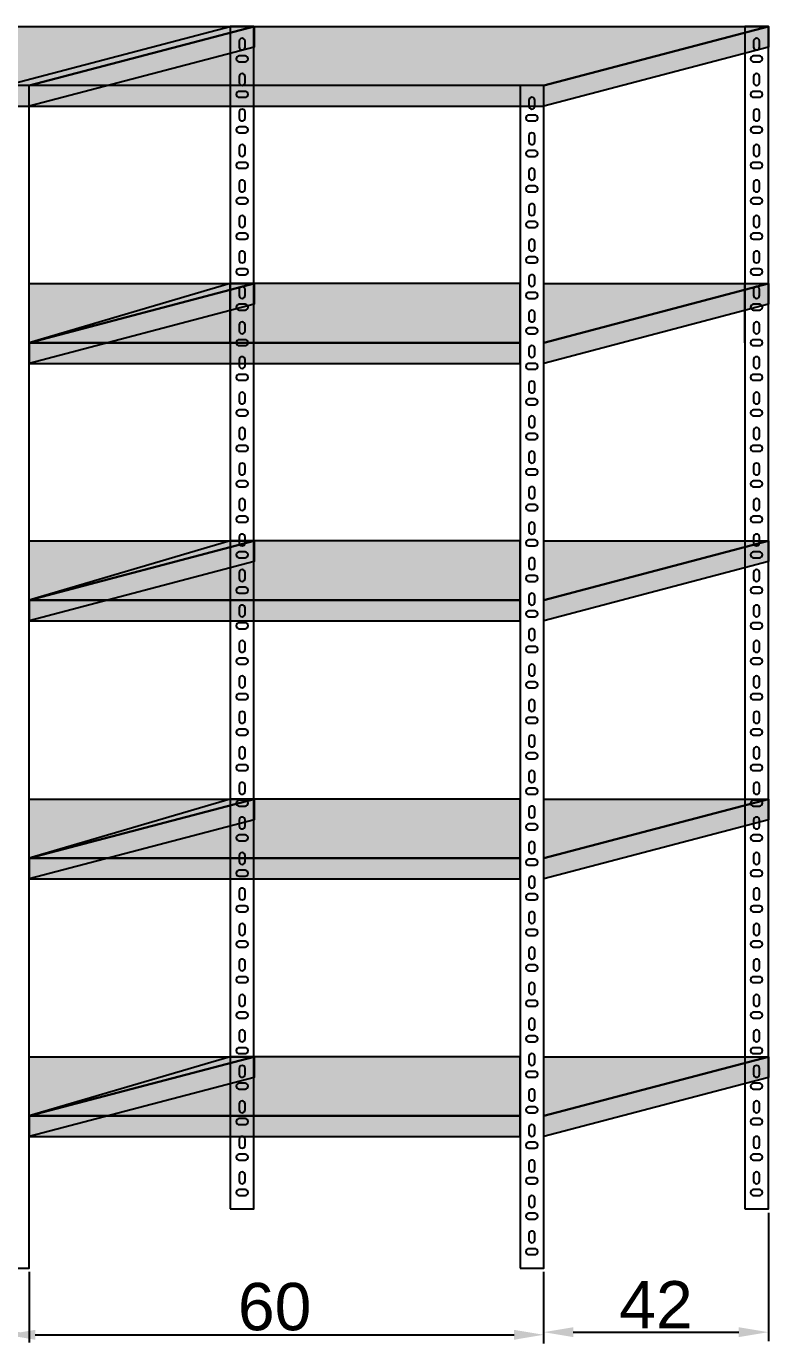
# Model space of a CAD drawing. Header units: millimetres. Extents: x 6614975 to 6624097, y 8742145 to 8746891.
# Drawn here: x 6619641.7 to 6619767.2, y 8746244 to 8746466.8 of the extents above; entities that cross this region are included whole.
import ezdxf

# ---------------------------------------------------------------- set-up
doc = ezdxf.new("R2010")
doc.units = ezdxf.units.MM
doc.styles.get("Standard").update_dxf_attribs({"font": 'arial.ttf'})
doc.dimstyles.new('ISO-25', dxfattribs={"dimtxt": 8, "dimasz": 5, "dimexe": 1.5, "dimexo": 0.625, "dimtad": 1, "dimtxsty": 'Standard', "dimcen": 2.5, "dimclrd": 1, "dimclre": 1, "dimclrt": 143, "dimadec": 0, "dimazin": 0, "dimtfac": 1, "dimtmove": 0, "dimatfit": 3, "dimfxl": 1, "dimarcsym": 0})

# ---------------------------------------------------------------- blocks, each defined once
blk = doc.blocks.new('*D157')
at = {"color": 1, "lineweight": -2, "transparency": 16777216}
for p, q in [((6619551.17, 8746256.13), (6619551.17, 8746244.15)), ((6619642.17, 8746256.13), (6619642.17, 8746244.15))]:
    blk.add_line(p, q, dxfattribs=at)
at = {"color": 1, "linetype": 'Continuous', "lineweight": -2, "transparency": 16777216}
blk.add_line((6619556.17, 8746245.65), (6619637.17, 8746245.65), dxfattribs=at)
at = {"color": 1, "transparency": 16777216}
for points in [[(6619556.17, 8746246.48), (6619556.17, 8746244.81), (6619551.17, 8746245.65)], [(6619637.17, 8746246.48), (6619637.17, 8746244.81), (6619642.17, 8746245.65)]]:
    blk.add_solid(points, dxfattribs=at)
at = {"layer": 'Defpoints', "color": 0, "transparency": 16777216}
for p in [(6619551.17, 8746256.76), (6619642.17, 8746256.76), (6619642.17, 8746245.65)]:
    blk.add_point(p, dxfattribs=at)
at = {"color": 143, "transparency": 16777216, "insert": (6619596.67, 8746250.36), "char_height": 8, "attachment_point": 5}
blk.add_mtext('60', dxfattribs=at)
blk = doc.blocks.new('*D159')
at = {"color": 1, "lineweight": -2, "transparency": 16777216}
for p, q in [((6619638.17, 8746256.13), (6619638.17, 8746243.98)), ((6619729.17, 8746256.13), (6619729.17, 8746243.98))]:
    blk.add_line(p, q, dxfattribs=at)
at = {"color": 1, "linetype": 'Continuous', "lineweight": -2, "transparency": 16777216}
blk.add_line((6619643.17, 8746245.48), (6619724.17, 8746245.48), dxfattribs=at)
at = {"color": 1, "transparency": 16777216}
for points in [[(6619643.17, 8746246.31), (6619643.17, 8746244.64), (6619638.17, 8746245.48)], [(6619724.17, 8746246.31), (6619724.17, 8746244.64), (6619729.17, 8746245.48)]]:
    blk.add_solid(points, dxfattribs=at)
at = {"layer": 'Defpoints', "color": 0, "transparency": 16777216}
for p in [(6619638.17, 8746256.76), (6619729.17, 8746256.76), (6619729.17, 8746245.48)]:
    blk.add_point(p, dxfattribs=at)
at = {"color": 143, "transparency": 16777216, "insert": (6619683.67, 8746250.19), "char_height": 8, "attachment_point": 5}
blk.add_mtext('60', dxfattribs=at)
blk = doc.blocks.new('*D160')
at = {"color": 1, "lineweight": -2, "transparency": 16777216}
for p, q in [((6619767.17, 8746266.13), (6619767.17, 8746244.42)), ((6619729.17, 8746256.13), (6619729.17, 8746244.42))]:
    blk.add_line(p, q, dxfattribs=at)
at = {"color": 1, "linetype": 'Continuous', "lineweight": -2, "transparency": 16777216}
blk.add_line((6619734.17, 8746245.92), (6619762.17, 8746245.92), dxfattribs=at)
at = {"color": 1, "transparency": 16777216}
for points in [[(6619734.17, 8746246.75), (6619734.17, 8746245.09), (6619729.17, 8746245.92)], [(6619762.17, 8746246.75), (6619762.17, 8746245.09), (6619767.17, 8746245.92)]]:
    blk.add_solid(points, dxfattribs=at)
at = {"layer": 'Defpoints', "color": 0, "transparency": 16777216}
for p in [(6619767.17, 8746266.76), (6619729.17, 8746256.76), (6619767.17, 8746245.92)]:
    blk.add_point(p, dxfattribs=at)
at = {"color": 143, "transparency": 16777216, "insert": (6619748.17, 8746250.56), "char_height": 8, "attachment_point": 5}
blk.add_mtext('42', dxfattribs=at)

msp = doc.modelspace()

# ---------------------------------------------------------------- hatches: boundary and pattern name
h = msp.add_hatch(color=8)
h.dxf.hatch_style = 1
h.paths.add_polyline_path([(6619642.172, 8746456.758), (6619680.224, 8746466.758), (6619593.172, 8746466.758), (6619589.172, 8746466.758), (6619551.172, 8746456.758)])
h = msp.add_hatch(color=8)
h.dxf.hatch_style = 1
h.paths.add_polyline_path([(6619729.172, 8746456.758), (6619767.224, 8746466.758), (6619680.172, 8746466.758), (6619676.172, 8746466.758), (6619638.172, 8746456.758)])
h = msp.add_hatch(color=8)
h.dxf.hatch_style = 1
h.paths.add_polyline_path([(6619680.224, 8746463.258), (6619680.224, 8746466.758), (6619642.172, 8746456.758), (6619642.172, 8746453.258)])
h = msp.add_hatch(color=8)
h.dxf.hatch_style = 1
h.paths.add_polyline_path([(6619767.224, 8746463.258), (6619767.224, 8746466.758), (6619729.172, 8746456.758), (6619729.172, 8746453.258)])
h = msp.add_hatch(color=8)
h.dxf.hatch_style = 1
h.paths.add_polyline_path([(6619551.172, 8746456.758), (6619551.172, 8746453.258), (6619642.172, 8746453.258), (6619642.172, 8746456.758)])
h = msp.add_hatch(color=8)
h.dxf.hatch_style = 1
h.paths.add_polyline_path([(6619638.172, 8746456.758), (6619638.172, 8746453.258), (6619729.172, 8746453.258), (6619729.172, 8746456.758)])
h = msp.add_hatch(color=8)
h.dxf.hatch_style = 1
h.paths.add_polyline_path([(6619680.224, 8746419.758), (6619680.224, 8746423.258), (6619642.172, 8746413.258), (6619642.172, 8746409.758)])
h = msp.add_hatch(color=8)
h.dxf.hatch_style = 1
h.paths.add_polyline_path([(6619680.224, 8746423.258), (6619642.172, 8746423.258), (6619642.172, 8746413.258)])
h = msp.add_hatch(color=8)
h.dxf.hatch_style = 1
h.paths.add_polyline_path([(6619676.172, 8746423.258), (6619642.172, 8746413.258), (6619725.172, 8746413.258), (6619725.172, 8746423.258)])
h = msp.add_hatch(color=8)
h.dxf.hatch_style = 1
h.paths.add_polyline_path([(6619767.224, 8746419.758), (6619767.224, 8746423.258), (6619729.172, 8746413.258), (6619729.172, 8746409.758)])
h = msp.add_hatch(color=8)
h.dxf.hatch_style = 1
h.paths.add_polyline_path([(6619767.224, 8746423.258), (6619729.172, 8746423.258), (6619729.172, 8746413.258)])
h = msp.add_hatch(color=8)
h.dxf.hatch_style = 1
h.paths.add_polyline_path([(6619725.172, 8746409.758), (6619725.172, 8746413.258), (6619642.172, 8746413.258), (6619642.172, 8746409.758)])
h = msp.add_hatch(color=8)
h.dxf.hatch_style = 1
h.paths.add_polyline_path([(6619680.224, 8746376.231), (6619680.224, 8746379.731), (6619642.172, 8746369.731), (6619642.172, 8746366.231)])
h = msp.add_hatch(color=8)
h.dxf.hatch_style = 1
h.paths.add_polyline_path([(6619680.224, 8746379.731), (6619642.172, 8746379.731), (6619642.172, 8746369.731)])
h = msp.add_hatch(color=8)
h.dxf.hatch_style = 1
h.paths.add_polyline_path([(6619676.172, 8746379.731), (6619642.172, 8746369.731), (6619725.172, 8746369.731), (6619725.172, 8746379.731)])
h = msp.add_hatch(color=8)
h.dxf.hatch_style = 1
h.paths.add_polyline_path([(6619767.224, 8746376.231), (6619767.224, 8746379.731), (6619729.172, 8746369.731), (6619729.172, 8746366.231)])
h = msp.add_hatch(color=8)
h.dxf.hatch_style = 1
h.paths.add_polyline_path([(6619767.224, 8746379.731), (6619729.172, 8746379.731), (6619729.172, 8746369.731)])
h = msp.add_hatch(color=8)
h.dxf.hatch_style = 1
h.paths.add_polyline_path([(6619725.172, 8746366.231), (6619725.172, 8746369.731), (6619642.172, 8746369.731), (6619642.172, 8746366.231)])
h = msp.add_hatch(color=8)
h.dxf.hatch_style = 1
h.paths.add_polyline_path([(6619680.224, 8746332.56), (6619680.224, 8746336.06), (6619642.172, 8746326.06), (6619642.172, 8746322.56)])
h = msp.add_hatch(color=8)
h.dxf.hatch_style = 1
h.paths.add_polyline_path([(6619680.224, 8746336.06), (6619642.172, 8746336.06), (6619642.172, 8746326.06)])
h = msp.add_hatch(color=8)
h.dxf.hatch_style = 1
h.paths.add_polyline_path([(6619676.172, 8746336.06), (6619642.172, 8746326.06), (6619725.172, 8746326.06), (6619725.172, 8746336.06)])
h = msp.add_hatch(color=8)
h.dxf.hatch_style = 1
h.paths.add_polyline_path([(6619767.224, 8746332.56), (6619767.224, 8746336.06), (6619729.172, 8746326.06), (6619729.172, 8746322.56)])
h = msp.add_hatch(color=8)
h.dxf.hatch_style = 1
h.paths.add_polyline_path([(6619767.224, 8746336.06), (6619729.172, 8746336.06), (6619729.172, 8746326.06)])
h = msp.add_hatch(color=8)
h.dxf.hatch_style = 1
h.paths.add_polyline_path([(6619725.172, 8746322.56), (6619725.172, 8746326.06), (6619642.172, 8746326.06), (6619642.172, 8746322.56)])
h = msp.add_hatch(color=8)
h.dxf.hatch_style = 1
h.paths.add_polyline_path([(6619680.224, 8746288.999), (6619680.224, 8746292.499), (6619642.172, 8746282.499), (6619642.172, 8746278.999)])
h = msp.add_hatch(color=8)
h.dxf.hatch_style = 1
h.paths.add_polyline_path([(6619680.224, 8746292.499), (6619642.172, 8746292.499), (6619642.172, 8746282.499)])
h = msp.add_hatch(color=8)
h.dxf.hatch_style = 1
h.paths.add_polyline_path([(6619676.172, 8746292.499), (6619642.172, 8746282.499), (6619725.172, 8746282.499), (6619725.172, 8746292.499)])
h = msp.add_hatch(color=8)
h.dxf.hatch_style = 1
h.paths.add_polyline_path([(6619767.224, 8746288.999), (6619767.224, 8746292.499), (6619729.172, 8746282.499), (6619729.172, 8746278.999)])
h = msp.add_hatch(color=8)
h.dxf.hatch_style = 1
h.paths.add_polyline_path([(6619767.224, 8746292.499), (6619729.172, 8746292.499), (6619729.172, 8746282.499)])
h = msp.add_hatch(color=8)
h.dxf.hatch_style = 1
h.paths.add_polyline_path([(6619725.172, 8746278.999), (6619725.172, 8746282.499), (6619642.172, 8746282.499), (6619642.172, 8746278.999)])

# ---------------------------------------------------------------- linework, layer by layer
for p, q in [((6619676.172, 8746466.758), (6619680.172, 8746466.758)), ((6619763.172, 8746466.758), (6619767.172, 8746466.758)), ((6619676.172, 8746413.258), (6619676.172, 8746423.258)), ((6619763.172, 8746413.258), (6619763.172, 8746423.258))]:
    msp.add_line(p, q)
for points in [[(6619680.224, 8746466.758), (6619642.172, 8746456.758), (6619551.172, 8746456.758), (6619589.172, 8746466.758), (6619593.172, 8746466.758), (6619684.224, 8746466.758)], [(6619767.224, 8746466.758), (6619729.172, 8746456.758), (6619638.172, 8746456.758), (6619676.172, 8746466.758), (6619680.172, 8746466.758), (6619767.224, 8746466.758)], [(6619676.172, 8746423.258), (6619642.172, 8746413.258), (6619725.172, 8746413.258), (6619725.172, 8746423.258), (6619676.172, 8746423.258)], [(6619676.172, 8746379.731), (6619642.172, 8746369.731), (6619725.172, 8746369.731), (6619725.172, 8746379.731), (6619676.172, 8746379.731)], [(6619676.172, 8746336.06), (6619642.172, 8746326.06), (6619725.172, 8746326.06), (6619725.172, 8746336.06), (6619676.172, 8746336.06)], [(6619676.172, 8746292.499), (6619642.172, 8746282.499), (6619725.172, 8746282.499), (6619725.172, 8746292.499), (6619676.172, 8746292.499)]]:
    msp.add_lwpolyline(points)
for points in [[(6619642.172, 8746456.758), (6619680.224, 8746466.758), (6619680.224, 8746463.258), (6619642.172, 8746453.258)], [(6619676.172, 8746266.758), (6619680.172, 8746266.758), (6619680.172, 8746466.758), (6619676.172, 8746466.758)], [(6619729.172, 8746456.758), (6619767.224, 8746466.758), (6619767.224, 8746463.258), (6619729.172, 8746453.258)], [(6619763.172, 8746266.758), (6619767.172, 8746266.758), (6619767.172, 8746466.758), (6619763.172, 8746466.758)], [(6619551.172, 8746453.258), (6619642.172, 8746453.258), (6619642.172, 8746456.758), (6619551.172, 8746456.758)], [(6619638.172, 8746256.758), (6619642.172, 8746256.758), (6619642.172, 8746456.758), (6619638.172, 8746456.758)], [(6619638.172, 8746256.758), (6619642.172, 8746256.758), (6619642.172, 8746456.758), (6619638.172, 8746456.758)], [(6619638.172, 8746453.258), (6619729.172, 8746453.258), (6619729.172, 8746456.758), (6619638.172, 8746456.758)], [(6619725.172, 8746256.758), (6619729.172, 8746256.758), (6619729.172, 8746456.758), (6619725.172, 8746456.758)], [(6619725.172, 8746256.758), (6619729.172, 8746256.758), (6619729.172, 8746456.758), (6619725.172, 8746456.758)], [(6619642.172, 8746413.258), (6619680.224, 8746423.258), (6619680.224, 8746419.758), (6619642.172, 8746409.758)], [(6619642.172, 8746423.258), (6619680.224, 8746423.258), (6619642.172, 8746413.258)], [(6619729.172, 8746413.258), (6619767.224, 8746423.258), (6619767.224, 8746419.758), (6619729.172, 8746409.758)], [(6619729.172, 8746423.258), (6619767.224, 8746423.258), (6619729.172, 8746413.258)], [(6619642.172, 8746409.758), (6619725.172, 8746409.758), (6619725.172, 8746413.258), (6619642.172, 8746413.258)], [(6619642.172, 8746369.731), (6619680.224, 8746379.731), (6619680.224, 8746376.231), (6619642.172, 8746366.231)], [(6619642.172, 8746379.731), (6619680.224, 8746379.731), (6619642.172, 8746369.731)], [(6619729.172, 8746369.731), (6619767.224, 8746379.731), (6619767.224, 8746376.231), (6619729.172, 8746366.231)], [(6619729.172, 8746379.731), (6619767.224, 8746379.731), (6619729.172, 8746369.731)], [(6619642.172, 8746366.231), (6619725.172, 8746366.231), (6619725.172, 8746369.731), (6619642.172, 8746369.731)], [(6619642.172, 8746326.06), (6619680.224, 8746336.06), (6619680.224, 8746332.56), (6619642.172, 8746322.56)], [(6619642.172, 8746336.06), (6619680.224, 8746336.06), (6619642.172, 8746326.06)], [(6619729.172, 8746326.06), (6619767.224, 8746336.06), (6619767.224, 8746332.56), (6619729.172, 8746322.56)], [(6619729.172, 8746336.06), (6619767.224, 8746336.06), (6619729.172, 8746326.06)], [(6619642.172, 8746322.56), (6619725.172, 8746322.56), (6619725.172, 8746326.06), (6619642.172, 8746326.06)], [(6619642.172, 8746282.499), (6619680.224, 8746292.499), (6619680.224, 8746288.999), (6619642.172, 8746278.999)], [(6619642.172, 8746292.499), (6619680.224, 8746292.499), (6619642.172, 8746282.499)], [(6619729.172, 8746282.499), (6619767.224, 8746292.499), (6619767.224, 8746288.999), (6619729.172, 8746278.999)], [(6619729.172, 8746292.499), (6619767.224, 8746292.499), (6619729.172, 8746282.499)], [(6619642.172, 8746278.999), (6619725.172, 8746278.999), (6619725.172, 8746282.499), (6619642.172, 8746282.499)]]:
    msp.add_lwpolyline(points, close=True)
for points in [[(6619677.672, 8746463.258, 1), (6619678.672, 8746463.258), (6619678.672, 8746464.258, 1), (6619677.672, 8746464.258)], [(6619764.672, 8746463.258, 1), (6619765.672, 8746463.258), (6619765.672, 8746464.258, 1), (6619764.672, 8746464.258)], [(6619677.672, 8746461.758, 1), (6619677.672, 8746460.758), (6619678.672, 8746460.758, 1), (6619678.672, 8746461.758)], [(6619764.672, 8746461.758, 1), (6619764.672, 8746460.758), (6619765.672, 8746460.758, 1), (6619765.672, 8746461.758)], [(6619677.672, 8746457.258, 1), (6619678.672, 8746457.258), (6619678.672, 8746458.258, 1), (6619677.672, 8746458.258)], [(6619764.672, 8746457.258, 1), (6619765.672, 8746457.258), (6619765.672, 8746458.258, 1), (6619764.672, 8746458.258)], [(6619677.672, 8746455.758, 1), (6619677.672, 8746454.758), (6619678.672, 8746454.758, 1), (6619678.672, 8746455.758)], [(6619764.672, 8746455.758, 1), (6619764.672, 8746454.758), (6619765.672, 8746454.758, 1), (6619765.672, 8746455.758)], [(6619726.672, 8746453.258, 1), (6619727.672, 8746453.258), (6619727.672, 8746454.258, 1), (6619726.672, 8746454.258)], [(6619726.672, 8746453.258, 1), (6619727.672, 8746453.258), (6619727.672, 8746454.258, 1), (6619726.672, 8746454.258)], [(6619677.672, 8746451.258, 1), (6619678.672, 8746451.258), (6619678.672, 8746452.258, 1), (6619677.672, 8746452.258)], [(6619726.672, 8746451.758, 1), (6619726.672, 8746450.758), (6619727.672, 8746450.758, 1), (6619727.672, 8746451.758)], [(6619726.672, 8746451.758, 1), (6619726.672, 8746450.758), (6619727.672, 8746450.758, 1), (6619727.672, 8746451.758)], [(6619764.672, 8746451.258, 1), (6619765.672, 8746451.258), (6619765.672, 8746452.258, 1), (6619764.672, 8746452.258)], [(6619677.672, 8746449.758, 1), (6619677.672, 8746448.758), (6619678.672, 8746448.758, 1), (6619678.672, 8746449.758)], [(6619726.672, 8746447.258, 1), (6619727.672, 8746447.258), (6619727.672, 8746448.258, 1), (6619726.672, 8746448.258)], [(6619726.672, 8746447.258, 1), (6619727.672, 8746447.258), (6619727.672, 8746448.258, 1), (6619726.672, 8746448.258)], [(6619764.672, 8746449.758, 1), (6619764.672, 8746448.758), (6619765.672, 8746448.758, 1), (6619765.672, 8746449.758)], [(6619677.672, 8746445.258, 1), (6619678.672, 8746445.258), (6619678.672, 8746446.258, 1), (6619677.672, 8746446.258)], [(6619764.672, 8746445.258, 1), (6619765.672, 8746445.258), (6619765.672, 8746446.258, 1), (6619764.672, 8746446.258)], [(6619726.672, 8746445.758, 1), (6619726.672, 8746444.758), (6619727.672, 8746444.758, 1), (6619727.672, 8746445.758)], [(6619726.672, 8746445.758, 1), (6619726.672, 8746444.758), (6619727.672, 8746444.758, 1), (6619727.672, 8746445.758)], [(6619677.672, 8746443.758, 1), (6619677.672, 8746442.758), (6619678.672, 8746442.758, 1), (6619678.672, 8746443.758)], [(6619726.672, 8746441.258, 1), (6619727.672, 8746441.258), (6619727.672, 8746442.258, 1), (6619726.672, 8746442.258)], [(6619726.672, 8746441.258, 1), (6619727.672, 8746441.258), (6619727.672, 8746442.258, 1), (6619726.672, 8746442.258)], [(6619764.672, 8746443.758, 1), (6619764.672, 8746442.758), (6619765.672, 8746442.758, 1), (6619765.672, 8746443.758)], [(6619677.672, 8746439.258, 1), (6619678.672, 8746439.258), (6619678.672, 8746440.258, 1), (6619677.672, 8746440.258)], [(6619726.672, 8746439.758, 1), (6619726.672, 8746438.758), (6619727.672, 8746438.758, 1), (6619727.672, 8746439.758)], [(6619726.672, 8746439.758, 1), (6619726.672, 8746438.758), (6619727.672, 8746438.758, 1), (6619727.672, 8746439.758)], [(6619764.672, 8746439.258, 1), (6619765.672, 8746439.258), (6619765.672, 8746440.258, 1), (6619764.672, 8746440.258)], [(6619677.672, 8746437.758, 1), (6619677.672, 8746436.758), (6619678.672, 8746436.758, 1), (6619678.672, 8746437.758)], [(6619764.672, 8746437.758, 1), (6619764.672, 8746436.758), (6619765.672, 8746436.758, 1), (6619765.672, 8746437.758)], [(6619726.672, 8746435.258, 1), (6619727.672, 8746435.258), (6619727.672, 8746436.258, 1), (6619726.672, 8746436.258)], [(6619726.672, 8746435.258, 1), (6619727.672, 8746435.258), (6619727.672, 8746436.258, 1), (6619726.672, 8746436.258)], [(6619677.672, 8746433.258, 1), (6619678.672, 8746433.258), (6619678.672, 8746434.258, 1), (6619677.672, 8746434.258)], [(6619726.672, 8746433.758, 1), (6619726.672, 8746432.758), (6619727.672, 8746432.758, 1), (6619727.672, 8746433.758)], [(6619726.672, 8746433.758, 1), (6619726.672, 8746432.758), (6619727.672, 8746432.758, 1), (6619727.672, 8746433.758)], [(6619764.672, 8746433.258, 1), (6619765.672, 8746433.258), (6619765.672, 8746434.258, 1), (6619764.672, 8746434.258)], [(6619677.672, 8746431.758, 1), (6619677.672, 8746430.758), (6619678.672, 8746430.758, 1), (6619678.672, 8746431.758)], [(6619726.672, 8746429.258, 1), (6619727.672, 8746429.258), (6619727.672, 8746430.258, 1), (6619726.672, 8746430.258)], [(6619726.672, 8746429.258, 1), (6619727.672, 8746429.258), (6619727.672, 8746430.258, 1), (6619726.672, 8746430.258)], [(6619764.672, 8746431.758, 1), (6619764.672, 8746430.758), (6619765.672, 8746430.758, 1), (6619765.672, 8746431.758)], [(6619677.672, 8746427.258, 1), (6619678.672, 8746427.258), (6619678.672, 8746428.258, 1), (6619677.672, 8746428.258)], [(6619764.672, 8746427.258, 1), (6619765.672, 8746427.258), (6619765.672, 8746428.258, 1), (6619764.672, 8746428.258)], [(6619726.672, 8746427.758, 1), (6619726.672, 8746426.758), (6619727.672, 8746426.758, 1), (6619727.672, 8746427.758)], [(6619726.672, 8746427.758, 1), (6619726.672, 8746426.758), (6619727.672, 8746426.758, 1), (6619727.672, 8746427.758)], [(6619677.672, 8746425.758, 1), (6619677.672, 8746424.758), (6619678.672, 8746424.758, 1), (6619678.672, 8746425.758)], [(6619726.672, 8746423.258, 1), (6619727.672, 8746423.258), (6619727.672, 8746424.258, 1), (6619726.672, 8746424.258)], [(6619726.672, 8746423.258, 1), (6619727.672, 8746423.258), (6619727.672, 8746424.258, 1), (6619726.672, 8746424.258)], [(6619764.672, 8746425.758, 1), (6619764.672, 8746424.758), (6619765.672, 8746424.758, 1), (6619765.672, 8746425.758)], [(6619677.672, 8746421.258, 1), (6619678.672, 8746421.258), (6619678.672, 8746422.258, 1), (6619677.672, 8746422.258)], [(6619726.672, 8746421.758, 1), (6619726.672, 8746420.758), (6619727.672, 8746420.758, 1), (6619727.672, 8746421.758)], [(6619726.672, 8746421.758, 1), (6619726.672, 8746420.758), (6619727.672, 8746420.758, 1), (6619727.672, 8746421.758)], [(6619764.672, 8746421.258, 1), (6619765.672, 8746421.258), (6619765.672, 8746422.258, 1), (6619764.672, 8746422.258)], [(6619677.672, 8746419.758, 1), (6619677.672, 8746418.758), (6619678.672, 8746418.758, 1), (6619678.672, 8746419.758)], [(6619764.672, 8746419.758, 1), (6619764.672, 8746418.758), (6619765.672, 8746418.758, 1), (6619765.672, 8746419.758)], [(6619726.672, 8746417.258, 1), (6619727.672, 8746417.258), (6619727.672, 8746418.258, 1), (6619726.672, 8746418.258)], [(6619726.672, 8746417.258, 1), (6619727.672, 8746417.258), (6619727.672, 8746418.258, 1), (6619726.672, 8746418.258)], [(6619677.672, 8746415.258, 1), (6619678.672, 8746415.258), (6619678.672, 8746416.258, 1), (6619677.672, 8746416.258)], [(6619726.672, 8746415.758, 1), (6619726.672, 8746414.758), (6619727.672, 8746414.758, 1), (6619727.672, 8746415.758)], [(6619726.672, 8746415.758, 1), (6619726.672, 8746414.758), (6619727.672, 8746414.758, 1), (6619727.672, 8746415.758)], [(6619764.672, 8746415.258, 1), (6619765.672, 8746415.258), (6619765.672, 8746416.258, 1), (6619764.672, 8746416.258)], [(6619677.672, 8746413.758, 1), (6619677.672, 8746412.758), (6619678.672, 8746412.758, 1), (6619678.672, 8746413.758)], [(6619726.672, 8746411.258, 1), (6619727.672, 8746411.258), (6619727.672, 8746412.258, 1), (6619726.672, 8746412.258)], [(6619726.672, 8746411.258, 1), (6619727.672, 8746411.258), (6619727.672, 8746412.258, 1), (6619726.672, 8746412.258)], [(6619764.672, 8746413.758, 1), (6619764.672, 8746412.758), (6619765.672, 8746412.758, 1), (6619765.672, 8746413.758)], [(6619677.672, 8746409.393, 1), (6619678.672, 8746409.393), (6619678.672, 8746410.393, 1), (6619677.672, 8746410.393)], [(6619764.672, 8746409.393, 1), (6619765.672, 8746409.393), (6619765.672, 8746410.393, 1), (6619764.672, 8746410.393)], [(6619726.672, 8746409.758, 1), (6619726.672, 8746408.758), (6619727.672, 8746408.758, 1), (6619727.672, 8746409.758)], [(6619726.672, 8746409.758, 1), (6619726.672, 8746408.758), (6619727.672, 8746408.758, 1), (6619727.672, 8746409.758)], [(6619677.672, 8746407.893, 1), (6619677.672, 8746406.893), (6619678.672, 8746406.893, 1), (6619678.672, 8746407.893)], [(6619726.672, 8746405.258, 1), (6619727.672, 8746405.258), (6619727.672, 8746406.258, 1), (6619726.672, 8746406.258)], [(6619726.672, 8746405.258, 1), (6619727.672, 8746405.258), (6619727.672, 8746406.258, 1), (6619726.672, 8746406.258)], [(6619764.672, 8746407.893, 1), (6619764.672, 8746406.893), (6619765.672, 8746406.893, 1), (6619765.672, 8746407.893)], [(6619677.672, 8746403.393, 1), (6619678.672, 8746403.393), (6619678.672, 8746404.393, 1), (6619677.672, 8746404.393)], [(6619764.672, 8746403.393, 1), (6619765.672, 8746403.393), (6619765.672, 8746404.393, 1), (6619764.672, 8746404.393)], [(6619677.672, 8746401.893, 1), (6619677.672, 8746400.893), (6619678.672, 8746400.893, 1), (6619678.672, 8746401.893)], [(6619726.672, 8746403.758, 1), (6619726.672, 8746402.758), (6619727.672, 8746402.758, 1), (6619727.672, 8746403.758)], [(6619726.672, 8746403.758, 1), (6619726.672, 8746402.758), (6619727.672, 8746402.758, 1), (6619727.672, 8746403.758)], [(6619764.672, 8746401.893, 1), (6619764.672, 8746400.893), (6619765.672, 8746400.893, 1), (6619765.672, 8746401.893)], [(6619726.672, 8746399.393, 1), (6619727.672, 8746399.393), (6619727.672, 8746400.393, 1), (6619726.672, 8746400.393)], [(6619726.672, 8746399.393, 1), (6619727.672, 8746399.393), (6619727.672, 8746400.393, 1), (6619726.672, 8746400.393)], [(6619677.672, 8746397.393, 1), (6619678.672, 8746397.393), (6619678.672, 8746398.393, 1), (6619677.672, 8746398.393)], [(6619726.672, 8746397.893, 1), (6619726.672, 8746396.893), (6619727.672, 8746396.893, 1), (6619727.672, 8746397.893)], [(6619726.672, 8746397.893, 1), (6619726.672, 8746396.893), (6619727.672, 8746396.893, 1), (6619727.672, 8746397.893)], [(6619764.672, 8746397.393, 1), (6619765.672, 8746397.393), (6619765.672, 8746398.393, 1), (6619764.672, 8746398.393)], [(6619677.672, 8746395.893, 1), (6619677.672, 8746394.893), (6619678.672, 8746394.893, 1), (6619678.672, 8746395.893)], [(6619726.672, 8746393.393, 1), (6619727.672, 8746393.393), (6619727.672, 8746394.393, 1), (6619726.672, 8746394.393)], [(6619726.672, 8746393.393, 1), (6619727.672, 8746393.393), (6619727.672, 8746394.393, 1), (6619726.672, 8746394.393)], [(6619764.672, 8746395.893, 1), (6619764.672, 8746394.893), (6619765.672, 8746394.893, 1), (6619765.672, 8746395.893)], [(6619677.672, 8746391.393, 1), (6619678.672, 8746391.393), (6619678.672, 8746392.393, 1), (6619677.672, 8746392.393)], [(6619764.672, 8746391.393, 1), (6619765.672, 8746391.393), (6619765.672, 8746392.393, 1), (6619764.672, 8746392.393)], [(6619726.672, 8746391.893, 1), (6619726.672, 8746390.893), (6619727.672, 8746390.893, 1), (6619727.672, 8746391.893)], [(6619726.672, 8746391.893, 1), (6619726.672, 8746390.893), (6619727.672, 8746390.893, 1), (6619727.672, 8746391.893)], [(6619677.672, 8746389.893, 1), (6619677.672, 8746388.893), (6619678.672, 8746388.893, 1), (6619678.672, 8746389.893)], [(6619726.672, 8746387.393, 1), (6619727.672, 8746387.393), (6619727.672, 8746388.393, 1), (6619726.672, 8746388.393)], [(6619726.672, 8746387.393, 1), (6619727.672, 8746387.393), (6619727.672, 8746388.393, 1), (6619726.672, 8746388.393)], [(6619764.672, 8746389.893, 1), (6619764.672, 8746388.893), (6619765.672, 8746388.893, 1), (6619765.672, 8746389.893)], [(6619677.672, 8746385.393, 1), (6619678.672, 8746385.393), (6619678.672, 8746386.393, 1), (6619677.672, 8746386.393)], [(6619764.672, 8746385.393, 1), (6619765.672, 8746385.393), (6619765.672, 8746386.393, 1), (6619764.672, 8746386.393)], [(6619677.672, 8746383.893, 1), (6619677.672, 8746382.893), (6619678.672, 8746382.893, 1), (6619678.672, 8746383.893)], [(6619726.672, 8746385.893, 1), (6619726.672, 8746384.893), (6619727.672, 8746384.893, 1), (6619727.672, 8746385.893)], [(6619726.672, 8746385.893, 1), (6619726.672, 8746384.893), (6619727.672, 8746384.893, 1), (6619727.672, 8746385.893)], [(6619764.672, 8746383.893, 1), (6619764.672, 8746382.893), (6619765.672, 8746382.893, 1), (6619765.672, 8746383.893)], [(6619726.672, 8746381.393, 1), (6619727.672, 8746381.393), (6619727.672, 8746382.393, 1), (6619726.672, 8746382.393)], [(6619726.672, 8746381.393, 1), (6619727.672, 8746381.393), (6619727.672, 8746382.393, 1), (6619726.672, 8746382.393)], [(6619677.672, 8746379.393, 1), (6619678.672, 8746379.393), (6619678.672, 8746380.393, 1), (6619677.672, 8746380.393)], [(6619726.672, 8746379.893, 1), (6619726.672, 8746378.893), (6619727.672, 8746378.893, 1), (6619727.672, 8746379.893)], [(6619726.672, 8746379.893, 1), (6619726.672, 8746378.893), (6619727.672, 8746378.893, 1), (6619727.672, 8746379.893)], [(6619764.672, 8746379.393, 1), (6619765.672, 8746379.393), (6619765.672, 8746380.393, 1), (6619764.672, 8746380.393)], [(6619677.672, 8746377.893, 1), (6619677.672, 8746376.893), (6619678.672, 8746376.893, 1), (6619678.672, 8746377.893)], [(6619764.672, 8746377.893, 1), (6619764.672, 8746376.893), (6619765.672, 8746376.893, 1), (6619765.672, 8746377.893)], [(6619677.672, 8746373.393, 1), (6619678.672, 8746373.393), (6619678.672, 8746374.393, 1), (6619677.672, 8746374.393)], [(6619726.672, 8746375.393, 1), (6619727.672, 8746375.393), (6619727.672, 8746376.393, 1), (6619726.672, 8746376.393)], [(6619726.672, 8746375.393, 1), (6619727.672, 8746375.393), (6619727.672, 8746376.393, 1), (6619726.672, 8746376.393)], [(6619764.672, 8746373.393, 1), (6619765.672, 8746373.393), (6619765.672, 8746374.393, 1), (6619764.672, 8746374.393)], [(6619726.672, 8746373.893, 1), (6619726.672, 8746372.893), (6619727.672, 8746372.893, 1), (6619727.672, 8746373.893)], [(6619726.672, 8746373.893, 1), (6619726.672, 8746372.893), (6619727.672, 8746372.893, 1), (6619727.672, 8746373.893)], [(6619677.672, 8746371.893, 1), (6619677.672, 8746370.893), (6619678.672, 8746370.893, 1), (6619678.672, 8746371.893)], [(6619726.672, 8746369.393, 1), (6619727.672, 8746369.393), (6619727.672, 8746370.393, 1), (6619726.672, 8746370.393)], [(6619726.672, 8746369.393, 1), (6619727.672, 8746369.393), (6619727.672, 8746370.393, 1), (6619726.672, 8746370.393)], [(6619764.672, 8746371.893, 1), (6619764.672, 8746370.893), (6619765.672, 8746370.893, 1), (6619765.672, 8746371.893)], [(6619677.672, 8746367.393, 1), (6619678.672, 8746367.393), (6619678.672, 8746368.393, 1), (6619677.672, 8746368.393)], [(6619764.672, 8746367.393, 1), (6619765.672, 8746367.393), (6619765.672, 8746368.393, 1), (6619764.672, 8746368.393)], [(6619677.672, 8746365.893, 1), (6619677.672, 8746364.893), (6619678.672, 8746364.893, 1), (6619678.672, 8746365.893)], [(6619726.672, 8746367.893, 1), (6619726.672, 8746366.893), (6619727.672, 8746366.893, 1), (6619727.672, 8746367.893)], [(6619726.672, 8746367.893, 1), (6619726.672, 8746366.893), (6619727.672, 8746366.893, 1), (6619727.672, 8746367.893)], [(6619764.672, 8746365.893, 1), (6619764.672, 8746364.893), (6619765.672, 8746364.893, 1), (6619765.672, 8746365.893)], [(6619726.672, 8746363.393, 1), (6619727.672, 8746363.393), (6619727.672, 8746364.393, 1), (6619726.672, 8746364.393)], [(6619726.672, 8746363.393, 1), (6619727.672, 8746363.393), (6619727.672, 8746364.393, 1), (6619726.672, 8746364.393)], [(6619677.672, 8746361.393, 1), (6619678.672, 8746361.393), (6619678.672, 8746362.393, 1), (6619677.672, 8746362.393)], [(6619726.672, 8746361.893, 1), (6619726.672, 8746360.893), (6619727.672, 8746360.893, 1), (6619727.672, 8746361.893)], [(6619726.672, 8746361.893, 1), (6619726.672, 8746360.893), (6619727.672, 8746360.893, 1), (6619727.672, 8746361.893)], [(6619764.672, 8746361.393, 1), (6619765.672, 8746361.393), (6619765.672, 8746362.393, 1), (6619764.672, 8746362.393)], [(6619677.672, 8746359.893, 1), (6619677.672, 8746358.893), (6619678.672, 8746358.893, 1), (6619678.672, 8746359.893)], [(6619764.672, 8746359.893, 1), (6619764.672, 8746358.893), (6619765.672, 8746358.893, 1), (6619765.672, 8746359.893)], [(6619726.672, 8746357.393, 1), (6619727.672, 8746357.393), (6619727.672, 8746358.393, 1), (6619726.672, 8746358.393)], [(6619726.672, 8746357.393, 1), (6619727.672, 8746357.393), (6619727.672, 8746358.393, 1), (6619726.672, 8746358.393)], [(6619677.672, 8746355.393, 1), (6619678.672, 8746355.393), (6619678.672, 8746356.393, 1), (6619677.672, 8746356.393)], [(6619726.672, 8746355.893, 1), (6619726.672, 8746354.893), (6619727.672, 8746354.893, 1), (6619727.672, 8746355.893)], [(6619726.672, 8746355.893, 1), (6619726.672, 8746354.893), (6619727.672, 8746354.893, 1), (6619727.672, 8746355.893)], [(6619764.672, 8746355.393, 1), (6619765.672, 8746355.393), (6619765.672, 8746356.393, 1), (6619764.672, 8746356.393)], [(6619677.672, 8746353.893, 1), (6619677.672, 8746352.893), (6619678.672, 8746352.893, 1), (6619678.672, 8746353.893)], [(6619726.672, 8746351.393, 1), (6619727.672, 8746351.393), (6619727.672, 8746352.393, 1), (6619726.672, 8746352.393)], [(6619726.672, 8746351.393, 1), (6619727.672, 8746351.393), (6619727.672, 8746352.393, 1), (6619726.672, 8746352.393)], [(6619764.672, 8746353.893, 1), (6619764.672, 8746352.893), (6619765.672, 8746352.893, 1), (6619765.672, 8746353.893)], [(6619677.672, 8746349.393, 1), (6619678.672, 8746349.393), (6619678.672, 8746350.393, 1), (6619677.672, 8746350.393)], [(6619764.672, 8746349.393, 1), (6619765.672, 8746349.393), (6619765.672, 8746350.393, 1), (6619764.672, 8746350.393)], [(6619726.672, 8746349.893, 1), (6619726.672, 8746348.893), (6619727.672, 8746348.893, 1), (6619727.672, 8746349.893)], [(6619726.672, 8746349.893, 1), (6619726.672, 8746348.893), (6619727.672, 8746348.893, 1), (6619727.672, 8746349.893)], [(6619677.672, 8746347.893, 1), (6619677.672, 8746346.893), (6619678.672, 8746346.893, 1), (6619678.672, 8746347.893)], [(6619726.672, 8746345.393, 1), (6619727.672, 8746345.393), (6619727.672, 8746346.393, 1), (6619726.672, 8746346.393)], [(6619726.672, 8746345.393, 1), (6619727.672, 8746345.393), (6619727.672, 8746346.393, 1), (6619726.672, 8746346.393)], [(6619764.672, 8746347.893, 1), (6619764.672, 8746346.893), (6619765.672, 8746346.893, 1), (6619765.672, 8746347.893)], [(6619677.672, 8746343.393, 1), (6619678.672, 8746343.393), (6619678.672, 8746344.393, 1), (6619677.672, 8746344.393)], [(6619726.672, 8746343.893, 1), (6619726.672, 8746342.893), (6619727.672, 8746342.893, 1), (6619727.672, 8746343.893)], [(6619726.672, 8746343.893, 1), (6619726.672, 8746342.893), (6619727.672, 8746342.893, 1), (6619727.672, 8746343.893)], [(6619764.672, 8746343.393, 1), (6619765.672, 8746343.393), (6619765.672, 8746344.393, 1), (6619764.672, 8746344.393)], [(6619677.672, 8746341.893, 1), (6619677.672, 8746340.893), (6619678.672, 8746340.893, 1), (6619678.672, 8746341.893)], [(6619764.672, 8746341.893, 1), (6619764.672, 8746340.893), (6619765.672, 8746340.893, 1), (6619765.672, 8746341.893)], [(6619726.672, 8746339.393, 1), (6619727.672, 8746339.393), (6619727.672, 8746340.393, 1), (6619726.672, 8746340.393)], [(6619726.672, 8746339.393, 1), (6619727.672, 8746339.393), (6619727.672, 8746340.393, 1), (6619726.672, 8746340.393)], [(6619677.672, 8746337.393, 1), (6619678.672, 8746337.393), (6619678.672, 8746338.393, 1), (6619677.672, 8746338.393)], [(6619726.672, 8746337.893, 1), (6619726.672, 8746336.893), (6619727.672, 8746336.893, 1), (6619727.672, 8746337.893)], [(6619726.672, 8746337.893, 1), (6619726.672, 8746336.893), (6619727.672, 8746336.893, 1), (6619727.672, 8746337.893)], [(6619764.672, 8746337.393, 1), (6619765.672, 8746337.393), (6619765.672, 8746338.393, 1), (6619764.672, 8746338.393)], [(6619677.672, 8746335.893, 1), (6619677.672, 8746334.893), (6619678.672, 8746334.893, 1), (6619678.672, 8746335.893)], [(6619726.672, 8746333.393, 1), (6619727.672, 8746333.393), (6619727.672, 8746334.393, 1), (6619726.672, 8746334.393)], [(6619726.672, 8746333.393, 1), (6619727.672, 8746333.393), (6619727.672, 8746334.393, 1), (6619726.672, 8746334.393)], [(6619764.672, 8746335.893, 1), (6619764.672, 8746334.893), (6619765.672, 8746334.893, 1), (6619765.672, 8746335.893)], [(6619677.672, 8746331.528, 1), (6619678.672, 8746331.528), (6619678.672, 8746332.528, 1), (6619677.672, 8746332.528)], [(6619764.672, 8746331.528, 1), (6619765.672, 8746331.528), (6619765.672, 8746332.528, 1), (6619764.672, 8746332.528)], [(6619726.672, 8746331.893, 1), (6619726.672, 8746330.893), (6619727.672, 8746330.893, 1), (6619727.672, 8746331.893)], [(6619726.672, 8746331.893, 1), (6619726.672, 8746330.893), (6619727.672, 8746330.893, 1), (6619727.672, 8746331.893)], [(6619677.672, 8746330.028, 1), (6619677.672, 8746329.028), (6619678.672, 8746329.028, 1), (6619678.672, 8746330.028)], [(6619726.672, 8746327.393, 1), (6619727.672, 8746327.393), (6619727.672, 8746328.393, 1), (6619726.672, 8746328.393)], [(6619726.672, 8746327.393, 1), (6619727.672, 8746327.393), (6619727.672, 8746328.393, 1), (6619726.672, 8746328.393)], [(6619764.672, 8746330.028, 1), (6619764.672, 8746329.028), (6619765.672, 8746329.028, 1), (6619765.672, 8746330.028)], [(6619677.672, 8746325.528, 1), (6619678.672, 8746325.528), (6619678.672, 8746326.528, 1), (6619677.672, 8746326.528)], [(6619726.672, 8746325.893, 1), (6619726.672, 8746324.893), (6619727.672, 8746324.893, 1), (6619727.672, 8746325.893)], [(6619726.672, 8746325.893, 1), (6619726.672, 8746324.893), (6619727.672, 8746324.893, 1), (6619727.672, 8746325.893)], [(6619764.672, 8746325.528, 1), (6619765.672, 8746325.528), (6619765.672, 8746326.528, 1), (6619764.672, 8746326.528)], [(6619677.672, 8746324.028, 1), (6619677.672, 8746323.028), (6619678.672, 8746323.028, 1), (6619678.672, 8746324.028)], [(6619764.672, 8746324.028, 1), (6619764.672, 8746323.028), (6619765.672, 8746323.028, 1), (6619765.672, 8746324.028)], [(6619726.672, 8746321.528, 1), (6619727.672, 8746321.528), (6619727.672, 8746322.528, 1), (6619726.672, 8746322.528)], [(6619726.672, 8746321.528, 1), (6619727.672, 8746321.528), (6619727.672, 8746322.528, 1), (6619726.672, 8746322.528)], [(6619677.672, 8746319.528, 1), (6619678.672, 8746319.528), (6619678.672, 8746320.528, 1), (6619677.672, 8746320.528)], [(6619726.672, 8746320.028, 1), (6619726.672, 8746319.028), (6619727.672, 8746319.028, 1), (6619727.672, 8746320.028)], [(6619726.672, 8746320.028, 1), (6619726.672, 8746319.028), (6619727.672, 8746319.028, 1), (6619727.672, 8746320.028)], [(6619764.672, 8746319.528, 1), (6619765.672, 8746319.528), (6619765.672, 8746320.528, 1), (6619764.672, 8746320.528)], [(6619677.672, 8746318.028, 1), (6619677.672, 8746317.028), (6619678.672, 8746317.028, 1), (6619678.672, 8746318.028)], [(6619726.672, 8746315.528, 1), (6619727.672, 8746315.528), (6619727.672, 8746316.528, 1), (6619726.672, 8746316.528)], [(6619726.672, 8746315.528, 1), (6619727.672, 8746315.528), (6619727.672, 8746316.528, 1), (6619726.672, 8746316.528)], [(6619764.672, 8746318.028, 1), (6619764.672, 8746317.028), (6619765.672, 8746317.028, 1), (6619765.672, 8746318.028)], [(6619677.672, 8746313.528, 1), (6619678.672, 8746313.528), (6619678.672, 8746314.528, 1), (6619677.672, 8746314.528)], [(6619764.672, 8746313.528, 1), (6619765.672, 8746313.528), (6619765.672, 8746314.528, 1), (6619764.672, 8746314.528)], [(6619726.672, 8746314.028, 1), (6619726.672, 8746313.028), (6619727.672, 8746313.028, 1), (6619727.672, 8746314.028)], [(6619726.672, 8746314.028, 1), (6619726.672, 8746313.028), (6619727.672, 8746313.028, 1), (6619727.672, 8746314.028)], [(6619677.672, 8746312.028, 1), (6619677.672, 8746311.028), (6619678.672, 8746311.028, 1), (6619678.672, 8746312.028)], [(6619726.672, 8746309.528, 1), (6619727.672, 8746309.528), (6619727.672, 8746310.528, 1), (6619726.672, 8746310.528)], [(6619726.672, 8746309.528, 1), (6619727.672, 8746309.528), (6619727.672, 8746310.528, 1), (6619726.672, 8746310.528)], [(6619764.672, 8746312.028, 1), (6619764.672, 8746311.028), (6619765.672, 8746311.028, 1), (6619765.672, 8746312.028)], [(6619677.672, 8746307.528, 1), (6619678.672, 8746307.528), (6619678.672, 8746308.528, 1), (6619677.672, 8746308.528)], [(6619726.672, 8746308.028, 1), (6619726.672, 8746307.028), (6619727.672, 8746307.028, 1), (6619727.672, 8746308.028)], [(6619726.672, 8746308.028, 1), (6619726.672, 8746307.028), (6619727.672, 8746307.028, 1), (6619727.672, 8746308.028)], [(6619764.672, 8746307.528, 1), (6619765.672, 8746307.528), (6619765.672, 8746308.528, 1), (6619764.672, 8746308.528)], [(6619677.672, 8746306.028, 1), (6619677.672, 8746305.028), (6619678.672, 8746305.028, 1), (6619678.672, 8746306.028)], [(6619764.672, 8746306.028, 1), (6619764.672, 8746305.028), (6619765.672, 8746305.028, 1), (6619765.672, 8746306.028)], [(6619726.672, 8746303.528, 1), (6619727.672, 8746303.528), (6619727.672, 8746304.528, 1), (6619726.672, 8746304.528)], [(6619726.672, 8746303.528, 1), (6619727.672, 8746303.528), (6619727.672, 8746304.528, 1), (6619726.672, 8746304.528)], [(6619677.672, 8746301.528, 1), (6619678.672, 8746301.528), (6619678.672, 8746302.528, 1), (6619677.672, 8746302.528)], [(6619726.672, 8746302.028, 1), (6619726.672, 8746301.028), (6619727.672, 8746301.028, 1), (6619727.672, 8746302.028)], [(6619726.672, 8746302.028, 1), (6619726.672, 8746301.028), (6619727.672, 8746301.028, 1), (6619727.672, 8746302.028)], [(6619764.672, 8746301.528, 1), (6619765.672, 8746301.528), (6619765.672, 8746302.528, 1), (6619764.672, 8746302.528)], [(6619677.672, 8746300.028, 1), (6619677.672, 8746299.028), (6619678.672, 8746299.028, 1), (6619678.672, 8746300.028)], [(6619764.672, 8746300.028, 1), (6619764.672, 8746299.028), (6619765.672, 8746299.028, 1), (6619765.672, 8746300.028)], [(6619677.672, 8746295.528, 1), (6619678.672, 8746295.528), (6619678.672, 8746296.528, 1), (6619677.672, 8746296.528)], [(6619726.672, 8746297.528, 1), (6619727.672, 8746297.528), (6619727.672, 8746298.528, 1), (6619726.672, 8746298.528)], [(6619726.672, 8746297.528, 1), (6619727.672, 8746297.528), (6619727.672, 8746298.528, 1), (6619726.672, 8746298.528)], [(6619764.672, 8746295.528, 1), (6619765.672, 8746295.528), (6619765.672, 8746296.528, 1), (6619764.672, 8746296.528)], [(6619726.672, 8746296.028, 1), (6619726.672, 8746295.028), (6619727.672, 8746295.028, 1), (6619727.672, 8746296.028)], [(6619726.672, 8746296.028, 1), (6619726.672, 8746295.028), (6619727.672, 8746295.028, 1), (6619727.672, 8746296.028)], [(6619677.672, 8746294.028, 1), (6619677.672, 8746293.028), (6619678.672, 8746293.028, 1), (6619678.672, 8746294.028)], [(6619726.672, 8746291.528, 1), (6619727.672, 8746291.528), (6619727.672, 8746292.528, 1), (6619726.672, 8746292.528)], [(6619726.672, 8746291.528, 1), (6619727.672, 8746291.528), (6619727.672, 8746292.528, 1), (6619726.672, 8746292.528)], [(6619764.672, 8746294.028, 1), (6619764.672, 8746293.028), (6619765.672, 8746293.028, 1), (6619765.672, 8746294.028)], [(6619677.672, 8746289.528, 1), (6619678.672, 8746289.528), (6619678.672, 8746290.528, 1), (6619677.672, 8746290.528)], [(6619764.672, 8746289.528, 1), (6619765.672, 8746289.528), (6619765.672, 8746290.528, 1), (6619764.672, 8746290.528)], [(6619677.672, 8746288.028, 1), (6619677.672, 8746287.028), (6619678.672, 8746287.028, 1), (6619678.672, 8746288.028)], [(6619726.672, 8746290.028, 1), (6619726.672, 8746289.028), (6619727.672, 8746289.028, 1), (6619727.672, 8746290.028)], [(6619726.672, 8746290.028, 1), (6619726.672, 8746289.028), (6619727.672, 8746289.028, 1), (6619727.672, 8746290.028)], [(6619764.672, 8746288.028, 1), (6619764.672, 8746287.028), (6619765.672, 8746287.028, 1), (6619765.672, 8746288.028)], [(6619726.672, 8746285.528, 1), (6619727.672, 8746285.528), (6619727.672, 8746286.528, 1), (6619726.672, 8746286.528)], [(6619726.672, 8746285.528, 1), (6619727.672, 8746285.528), (6619727.672, 8746286.528, 1), (6619726.672, 8746286.528)], [(6619677.672, 8746283.528, 1), (6619678.672, 8746283.528), (6619678.672, 8746284.528, 1), (6619677.672, 8746284.528)], [(6619726.672, 8746284.028, 1), (6619726.672, 8746283.028), (6619727.672, 8746283.028, 1), (6619727.672, 8746284.028)], [(6619726.672, 8746284.028, 1), (6619726.672, 8746283.028), (6619727.672, 8746283.028, 1), (6619727.672, 8746284.028)], [(6619764.672, 8746283.528, 1), (6619765.672, 8746283.528), (6619765.672, 8746284.528, 1), (6619764.672, 8746284.528)], [(6619677.672, 8746282.028, 1), (6619677.672, 8746281.028), (6619678.672, 8746281.028, 1), (6619678.672, 8746282.028)], [(6619764.672, 8746282.028, 1), (6619764.672, 8746281.028), (6619765.672, 8746281.028, 1), (6619765.672, 8746282.028)], [(6619677.672, 8746277.528, 1), (6619678.672, 8746277.528), (6619678.672, 8746278.528, 1), (6619677.672, 8746278.528)], [(6619726.672, 8746279.528, 1), (6619727.672, 8746279.528), (6619727.672, 8746280.528, 1), (6619726.672, 8746280.528)], [(6619726.672, 8746279.528, 1), (6619727.672, 8746279.528), (6619727.672, 8746280.528, 1), (6619726.672, 8746280.528)], [(6619764.672, 8746277.528, 1), (6619765.672, 8746277.528), (6619765.672, 8746278.528, 1), (6619764.672, 8746278.528)], [(6619726.672, 8746278.028, 1), (6619726.672, 8746277.028), (6619727.672, 8746277.028, 1), (6619727.672, 8746278.028)], [(6619726.672, 8746278.028, 1), (6619726.672, 8746277.028), (6619727.672, 8746277.028, 1), (6619727.672, 8746278.028)], [(6619677.672, 8746276.028, 1), (6619677.672, 8746275.028), (6619678.672, 8746275.028, 1), (6619678.672, 8746276.028)], [(6619726.672, 8746273.528, 1), (6619727.672, 8746273.528), (6619727.672, 8746274.528, 1), (6619726.672, 8746274.528)], [(6619726.672, 8746273.528, 1), (6619727.672, 8746273.528), (6619727.672, 8746274.528, 1), (6619726.672, 8746274.528)], [(6619764.672, 8746276.028, 1), (6619764.672, 8746275.028), (6619765.672, 8746275.028, 1), (6619765.672, 8746276.028)], [(6619677.672, 8746271.528, 1), (6619678.672, 8746271.528), (6619678.672, 8746272.528, 1), (6619677.672, 8746272.528)], [(6619764.672, 8746271.528, 1), (6619765.672, 8746271.528), (6619765.672, 8746272.528, 1), (6619764.672, 8746272.528)], [(6619726.672, 8746272.028, 1), (6619726.672, 8746271.028), (6619727.672, 8746271.028, 1), (6619727.672, 8746272.028)], [(6619726.672, 8746272.028, 1), (6619726.672, 8746271.028), (6619727.672, 8746271.028, 1), (6619727.672, 8746272.028)], [(6619677.672, 8746270.028, 1), (6619677.672, 8746269.028), (6619678.672, 8746269.028, 1), (6619678.672, 8746270.028)], [(6619726.672, 8746267.528, 1), (6619727.672, 8746267.528), (6619727.672, 8746268.528, 1), (6619726.672, 8746268.528)], [(6619726.672, 8746267.528, 1), (6619727.672, 8746267.528), (6619727.672, 8746268.528, 1), (6619726.672, 8746268.528)], [(6619764.672, 8746270.028, 1), (6619764.672, 8746269.028), (6619765.672, 8746269.028, 1), (6619765.672, 8746270.028)], [(6619726.672, 8746266.028, 1), (6619726.672, 8746265.028), (6619727.672, 8746265.028, 1), (6619727.672, 8746266.028)], [(6619726.672, 8746266.028, 1), (6619726.672, 8746265.028), (6619727.672, 8746265.028, 1), (6619727.672, 8746266.028)], [(6619726.672, 8746261.528, 1), (6619727.672, 8746261.528), (6619727.672, 8746262.528, 1), (6619726.672, 8746262.528)], [(6619726.672, 8746261.528, 1), (6619727.672, 8746261.528), (6619727.672, 8746262.528, 1), (6619726.672, 8746262.528)], [(6619726.672, 8746260.028, 1), (6619726.672, 8746259.028), (6619727.672, 8746259.028, 1), (6619727.672, 8746260.028)], [(6619726.672, 8746260.028, 1), (6619726.672, 8746259.028), (6619727.672, 8746259.028, 1), (6619727.672, 8746260.028)]]:
    msp.add_lwpolyline(points, format="xyb", close=True)

# ---------------------------------------------------------------- dimensions: what is measured, and where the dimension line sits
for base, p1, p2, text, picture, middle in [((6619767.172, 8746245.921), (6619729.172, 8746256.758), (6619767.172, 8746266.758), '42', '*D160', (6619748.172, 8746250.562)), ((6619642.172, 8746245.646), (6619551.172, 8746256.758), (6619642.172, 8746256.758), '60', '*D157', (6619596.672, 8746250.355)), ((6619729.172, 8746245.478), (6619638.172, 8746256.758), (6619729.172, 8746256.758), '60', '*D159', (6619683.672, 8746250.188))]:
    dim = msp.add_linear_dim(base=base, p1=p1, p2=p2, text=text, dimstyle='ISO-25')
    dim.commit()
    dim.dimension.update_dxf_attribs({"geometry": picture, "text_midpoint": middle})

doc.saveas('drawing.dxf')
